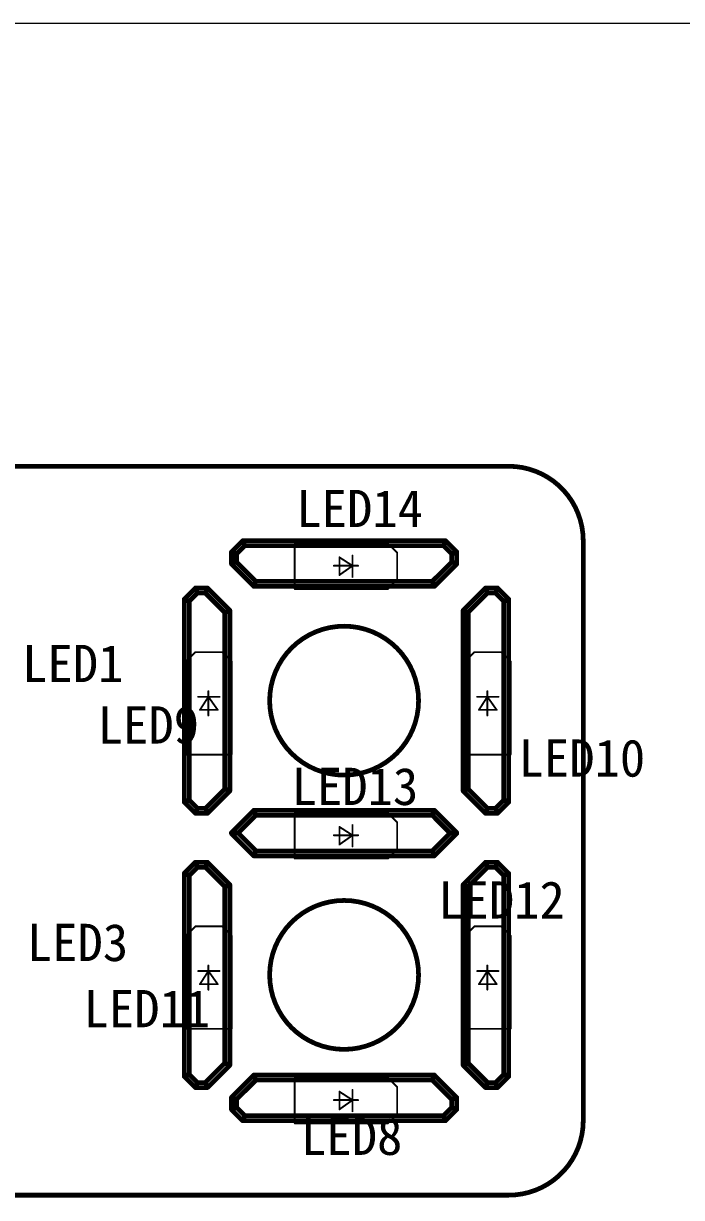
# Model space of a CAD drawing. Header units: inches. Extents: x -244 to 524, y 600 to 1121.
# Drawn here: x 260.12 to 277.8, y 1020.22 to 1051.75 of the extents above; entities that cross this region are included whole.
import ezdxf

# ---------------------------------------------------------------- set-up
doc = ezdxf.new("R2010")
doc.units = ezdxf.units.IN
doc.layers.add('1', color=7, linetype='Continuous', true_color=0xffffff)
doc.layers.add('TOPOVERLAY', color=2, linetype='Continuous')

# ---------------------------------------------------------------- blocks, each defined once
blk = doc.blocks.new('D_SMT_LED_0603_3')
at = {"layer": 'TOPOVERLAY', "const_width": 0.00197}
for points in [[(-0.0168, 0.0266), (-0.0266, 0.0168)], [(0.0817, 0.0266), (-0.0168, 0.0266)], [(0.0817, 0.0266), (0.0817, -0.0216)], [(-0.0266, 0.0168), (-0.0266, -0.0118)], [(0.0206, 0.0138), (0.0206, -0.0088)], [(0.0344, 0.0118), (0.0206, 0.002)], [(0.0344, 0.0118), (0.0344, -0.0069)], [(0.0403, 0.002), (0.0147, 0.002)], [(0.0344, -0.0069), (0.0206, 0.002)], [(-0.0168, -0.0216), (-0.0266, -0.0118)], [(0.0817, -0.0216), (-0.0168, -0.0216)]]:
    blk.add_lwpolyline(points, dxfattribs=at)
at = {"layer": 'TOPOVERLAY', "const_width": 0.000984}
for points in [[(-0.0173, 0.0266, 1), (-0.0163, 0.0266, 1)], [(-0.0173, 0.0266, 1), (-0.0163, 0.0266, 1)], [(0.0812, 0.0266, 1), (0.0821, 0.0266, 1)], [(0.0812, 0.0266, 1), (0.0821, 0.0266, 1)], [(-0.0271, 0.0168, 1), (-0.0261, 0.0168, 1)], [(-0.0271, 0.0168, 1), (-0.0261, 0.0168, 1)], [(0.0201, 0.0138, 1), (0.0211, 0.0138, 1)], [(0.0339, 0.0118, 1), (0.0349, 0.0118, 1)], [(0.0339, 0.0118, 1), (0.0349, 0.0118, 1)], [(0.0142, 0.002, 1), (0.0152, 0.002, 1)], [(0.0201, 0.002, 1), (0.0211, 0.002, 1)], [(0.0201, 0.002, 1), (0.0211, 0.002, 1)], [(0.0398, 0.002, 1), (0.0408, 0.002, 1)], [(-0.0271, -0.0118, 1), (-0.0261, -0.0118, 1)], [(-0.0271, -0.0118, 1), (-0.0261, -0.0118, 1)], [(0.0201, -0.0088, 1), (0.0211, -0.0088, 1)], [(0.0339, -0.0069, 1), (0.0349, -0.0069, 1)], [(0.0339, -0.0069, 1), (0.0349, -0.0069, 1)], [(-0.0173, -0.0216, 1), (-0.0163, -0.0216, 1)], [(-0.0173, -0.0216, 1), (-0.0163, -0.0216, 1)], [(0.0812, -0.0216, 1), (0.0821, -0.0216, 1)], [(0.0812, -0.0216, 1), (0.0821, -0.0216, 1)]]:
    blk.add_lwpolyline(points, format="xyb", close=True, dxfattribs=at)
blk = doc.blocks.new('D_SMT_LED_0603_4')
at = {"layer": 'TOPOVERLAY', "const_width": 0.00197}
for points in [[(-0.0168, 0.0266), (-0.0266, 0.0168)], [(0.0817, 0.0266), (-0.0168, 0.0266)], [(0.0817, 0.0266), (0.0817, -0.0216)], [(-0.0266, 0.0168), (-0.0266, -0.0118)], [(0.0206, 0.0138), (0.0206, -0.0088)], [(0.0344, 0.0118), (0.0206, 0.002)], [(0.0344, 0.0118), (0.0344, -0.0069)], [(0.0403, 0.002), (0.0147, 0.002)], [(0.0344, -0.0069), (0.0206, 0.002)], [(-0.0168, -0.0216), (-0.0266, -0.0118)], [(0.0817, -0.0216), (-0.0168, -0.0216)]]:
    blk.add_lwpolyline(points, dxfattribs=at)
at = {"layer": 'TOPOVERLAY', "const_width": 0.000984}
for points in [[(-0.0173, 0.0266, 1), (-0.0163, 0.0266, 1)], [(-0.0173, 0.0266, 1), (-0.0163, 0.0266, 1)], [(0.0812, 0.0266, 1), (0.0821, 0.0266, 1)], [(0.0812, 0.0266, 1), (0.0821, 0.0266, 1)], [(-0.0271, 0.0168, 1), (-0.0261, 0.0168, 1)], [(-0.0271, 0.0168, 1), (-0.0261, 0.0168, 1)], [(0.0201, 0.0138, 1), (0.0211, 0.0138, 1)], [(0.0339, 0.0118, 1), (0.0349, 0.0118, 1)], [(0.0339, 0.0118, 1), (0.0349, 0.0118, 1)], [(0.0142, 0.002, 1), (0.0152, 0.002, 1)], [(0.0201, 0.002, 1), (0.0211, 0.002, 1)], [(0.0201, 0.002, 1), (0.0211, 0.002, 1)], [(0.0398, 0.002, 1), (0.0408, 0.002, 1)], [(-0.0271, -0.0118, 1), (-0.0261, -0.0118, 1)], [(-0.0271, -0.0118, 1), (-0.0261, -0.0118, 1)], [(0.0201, -0.0088, 1), (0.0211, -0.0088, 1)], [(0.0339, -0.0069, 1), (0.0349, -0.0069, 1)], [(0.0339, -0.0069, 1), (0.0349, -0.0069, 1)], [(-0.0173, -0.0216, 1), (-0.0163, -0.0216, 1)], [(-0.0173, -0.0216, 1), (-0.0163, -0.0216, 1)], [(0.0812, -0.0216, 1), (0.0821, -0.0216, 1)], [(0.0812, -0.0216, 1), (0.0821, -0.0216, 1)]]:
    blk.add_lwpolyline(points, format="xyb", close=True, dxfattribs=at)
blk = doc.blocks.new('D_SMT_LED_0603_5')
at = {"layer": 'TOPOVERLAY', "const_width": 0.00197}
for points in [[(-0.0266, 0.0168), (-0.0168, 0.0266)], [(0.0817, 0.0266), (-0.0168, 0.0266)], [(0.0817, -0.0216), (0.0817, 0.0266)], [(-0.0266, -0.0118), (-0.0266, 0.0168)], [(0.0206, -0.0088), (0.0206, 0.0138)], [(0.0206, 0.002), (0.0344, 0.0118)], [(0.0344, -0.0069), (0.0344, 0.0118)], [(0.0403, 0.002), (0.0147, 0.002)], [(0.0344, -0.0069), (0.0206, 0.002)], [(-0.0168, -0.0216), (-0.0266, -0.0118)], [(0.0817, -0.0216), (-0.0168, -0.0216)]]:
    blk.add_lwpolyline(points, dxfattribs=at)
at = {"layer": 'TOPOVERLAY', "const_width": 0.000984}
for points in [[(-0.0173, 0.0266, 1), (-0.0163, 0.0266, 1)], [(-0.0173, 0.0266, 1), (-0.0163, 0.0266, 1)], [(0.0812, 0.0266, 1), (0.0821, 0.0266, 1)], [(0.0812, 0.0266, 1), (0.0821, 0.0266, 1)], [(-0.0271, 0.0168, 1), (-0.0261, 0.0168, 1)], [(-0.0271, 0.0168, 1), (-0.0261, 0.0168, 1)], [(0.0201, 0.0138, 1), (0.0211, 0.0138, 1)], [(0.0339, 0.0118, 1), (0.0349, 0.0118, 1)], [(0.0339, 0.0118, 1), (0.0349, 0.0118, 1)], [(0.0142, 0.002, 1), (0.0152, 0.002, 1)], [(0.0201, 0.002, 1), (0.0211, 0.002, 1)], [(0.0201, 0.002, 1), (0.0211, 0.002, 1)], [(0.0398, 0.002, 1), (0.0408, 0.002, 1)], [(-0.0271, -0.0118, 1), (-0.0261, -0.0118, 1)], [(-0.0271, -0.0118, 1), (-0.0261, -0.0118, 1)], [(0.0201, -0.0088, 1), (0.0211, -0.0088, 1)], [(0.0339, -0.0069, 1), (0.0349, -0.0069, 1)], [(0.0339, -0.0069, 1), (0.0349, -0.0069, 1)], [(-0.0173, -0.0216, 1), (-0.0163, -0.0216, 1)], [(-0.0173, -0.0216, 1), (-0.0163, -0.0216, 1)], [(0.0812, -0.0216, 1), (0.0821, -0.0216, 1)], [(0.0812, -0.0216, 1), (0.0821, -0.0216, 1)]]:
    blk.add_lwpolyline(points, format="xyb", close=True, dxfattribs=at)
blk = doc.blocks.new('D_SMT_LED_0603_6')
at = {"layer": 'TOPOVERLAY', "const_width": 0.00197}
for points in [[(-0.0266, 0.0168), (-0.0168, 0.0266)], [(0.0817, 0.0266), (-0.0168, 0.0266)], [(0.0817, -0.0216), (0.0817, 0.0266)], [(-0.0266, -0.0118), (-0.0266, 0.0168)], [(0.0206, -0.0088), (0.0206, 0.0138)], [(0.0206, 0.002), (0.0344, 0.0118)], [(0.0344, -0.0069), (0.0344, 0.0118)], [(0.0403, 0.002), (0.0147, 0.002)], [(0.0344, -0.0069), (0.0206, 0.002)], [(-0.0168, -0.0216), (-0.0266, -0.0118)], [(0.0817, -0.0216), (-0.0168, -0.0216)]]:
    blk.add_lwpolyline(points, dxfattribs=at)
at = {"layer": 'TOPOVERLAY', "const_width": 0.000984}
for points in [[(-0.0173, 0.0266, 1), (-0.0163, 0.0266, 1)], [(-0.0173, 0.0266, 1), (-0.0163, 0.0266, 1)], [(0.0812, 0.0266, 1), (0.0821, 0.0266, 1)], [(0.0812, 0.0266, 1), (0.0821, 0.0266, 1)], [(-0.0271, 0.0168, 1), (-0.0261, 0.0168, 1)], [(-0.0271, 0.0168, 1), (-0.0261, 0.0168, 1)], [(0.0201, 0.0138, 1), (0.0211, 0.0138, 1)], [(0.0339, 0.0118, 1), (0.0349, 0.0118, 1)], [(0.0339, 0.0118, 1), (0.0349, 0.0118, 1)], [(0.0142, 0.002, 1), (0.0152, 0.002, 1)], [(0.0201, 0.002, 1), (0.0211, 0.002, 1)], [(0.0201, 0.002, 1), (0.0211, 0.002, 1)], [(0.0398, 0.002, 1), (0.0408, 0.002, 1)], [(-0.0271, -0.0118, 1), (-0.0261, -0.0118, 1)], [(-0.0271, -0.0118, 1), (-0.0261, -0.0118, 1)], [(0.0201, -0.0088, 1), (0.0211, -0.0088, 1)], [(0.0339, -0.0069, 1), (0.0349, -0.0069, 1)], [(0.0339, -0.0069, 1), (0.0349, -0.0069, 1)], [(-0.0173, -0.0216, 1), (-0.0163, -0.0216, 1)], [(-0.0173, -0.0216, 1), (-0.0163, -0.0216, 1)], [(0.0812, -0.0216, 1), (0.0821, -0.0216, 1)], [(0.0812, -0.0216, 1), (0.0821, -0.0216, 1)]]:
    blk.add_lwpolyline(points, format="xyb", close=True, dxfattribs=at)
blk = doc.blocks.new('D_SMT_LED_0603_7')
at = {"layer": 'TOPOVERLAY', "const_width": 0.00197}
for points in [[(-0.0266, 0.0168), (-0.0168, 0.0266)], [(0.0817, 0.0266), (-0.0168, 0.0266)], [(0.0817, -0.0216), (0.0817, 0.0266)], [(-0.0266, -0.0118), (-0.0266, 0.0168)], [(0.0206, -0.0088), (0.0206, 0.0138)], [(0.0206, 0.002), (0.0344, 0.0118)], [(0.0344, -0.0069), (0.0344, 0.0118)], [(0.0403, 0.002), (0.0147, 0.002)], [(0.0344, -0.0069), (0.0206, 0.002)], [(-0.0168, -0.0216), (-0.0266, -0.0118)], [(0.0817, -0.0216), (-0.0168, -0.0216)]]:
    blk.add_lwpolyline(points, dxfattribs=at)
at = {"layer": 'TOPOVERLAY', "const_width": 0.000984}
for points in [[(-0.0173, 0.0266, 1), (-0.0163, 0.0266, 1)], [(-0.0173, 0.0266, 1), (-0.0163, 0.0266, 1)], [(0.0812, 0.0266, 1), (0.0821, 0.0266, 1)], [(0.0812, 0.0266, 1), (0.0821, 0.0266, 1)], [(-0.0271, 0.0168, 1), (-0.0261, 0.0168, 1)], [(-0.0271, 0.0168, 1), (-0.0261, 0.0168, 1)], [(0.0201, 0.0138, 1), (0.0211, 0.0138, 1)], [(0.0339, 0.0118, 1), (0.0349, 0.0118, 1)], [(0.0339, 0.0118, 1), (0.0349, 0.0118, 1)], [(0.0142, 0.002, 1), (0.0152, 0.002, 1)], [(0.0201, 0.002, 1), (0.0211, 0.002, 1)], [(0.0201, 0.002, 1), (0.0211, 0.002, 1)], [(0.0398, 0.002, 1), (0.0408, 0.002, 1)], [(-0.0271, -0.0118, 1), (-0.0261, -0.0118, 1)], [(-0.0271, -0.0118, 1), (-0.0261, -0.0118, 1)], [(0.0201, -0.0088, 1), (0.0211, -0.0088, 1)], [(0.0339, -0.0069, 1), (0.0349, -0.0069, 1)], [(0.0339, -0.0069, 1), (0.0349, -0.0069, 1)], [(-0.0173, -0.0216, 1), (-0.0163, -0.0216, 1)], [(-0.0173, -0.0216, 1), (-0.0163, -0.0216, 1)], [(0.0812, -0.0216, 1), (0.0821, -0.0216, 1)], [(0.0812, -0.0216, 1), (0.0821, -0.0216, 1)]]:
    blk.add_lwpolyline(points, format="xyb", close=True, dxfattribs=at)
blk = doc.blocks.new('D_SMT_LED_0603_8')
at = {"layer": 'TOPOVERLAY', "const_width": 0.00197}
for points in [[(-0.0266, 0.0168), (-0.0168, 0.0266)], [(0.0817, 0.0266), (-0.0168, 0.0266)], [(0.0817, -0.0216), (0.0817, 0.0266)], [(-0.0266, -0.0118), (-0.0266, 0.0168)], [(0.0206, -0.0088), (0.0206, 0.0138)], [(0.0206, 0.002), (0.0344, 0.0118)], [(0.0344, -0.0069), (0.0344, 0.0118)], [(0.0403, 0.002), (0.0147, 0.002)], [(0.0344, -0.0069), (0.0206, 0.002)], [(-0.0168, -0.0216), (-0.0266, -0.0118)], [(0.0817, -0.0216), (-0.0168, -0.0216)]]:
    blk.add_lwpolyline(points, dxfattribs=at)
at = {"layer": 'TOPOVERLAY', "const_width": 0.000984}
for points in [[(-0.0173, 0.0266, 1), (-0.0163, 0.0266, 1)], [(-0.0173, 0.0266, 1), (-0.0163, 0.0266, 1)], [(0.0812, 0.0266, 1), (0.0821, 0.0266, 1)], [(0.0812, 0.0266, 1), (0.0821, 0.0266, 1)], [(-0.0271, 0.0168, 1), (-0.0261, 0.0168, 1)], [(-0.0271, 0.0168, 1), (-0.0261, 0.0168, 1)], [(0.0201, 0.0138, 1), (0.0211, 0.0138, 1)], [(0.0339, 0.0118, 1), (0.0349, 0.0118, 1)], [(0.0339, 0.0118, 1), (0.0349, 0.0118, 1)], [(0.0142, 0.002, 1), (0.0152, 0.002, 1)], [(0.0201, 0.002, 1), (0.0211, 0.002, 1)], [(0.0201, 0.002, 1), (0.0211, 0.002, 1)], [(0.0398, 0.002, 1), (0.0408, 0.002, 1)], [(-0.0271, -0.0118, 1), (-0.0261, -0.0118, 1)], [(-0.0271, -0.0118, 1), (-0.0261, -0.0118, 1)], [(0.0201, -0.0088, 1), (0.0211, -0.0088, 1)], [(0.0339, -0.0069, 1), (0.0349, -0.0069, 1)], [(0.0339, -0.0069, 1), (0.0349, -0.0069, 1)], [(-0.0173, -0.0216, 1), (-0.0163, -0.0216, 1)], [(-0.0173, -0.0216, 1), (-0.0163, -0.0216, 1)], [(0.0812, -0.0216, 1), (0.0821, -0.0216, 1)], [(0.0812, -0.0216, 1), (0.0821, -0.0216, 1)]]:
    blk.add_lwpolyline(points, format="xyb", close=True, dxfattribs=at)
blk = doc.blocks.new('D_SMT_LED_0603_9')
at = {"layer": 'TOPOVERLAY', "const_width": 0.00197}
for points in [[(-0.0168, 0.0266), (-0.0266, 0.0168)], [(0.0817, 0.0266), (-0.0168, 0.0266)], [(0.0817, 0.0266), (0.0817, -0.0216)], [(-0.0266, 0.0168), (-0.0266, -0.0118)], [(0.0206, 0.0138), (0.0206, -0.0088)], [(0.0344, 0.0118), (0.0206, 0.002)], [(0.0344, 0.0118), (0.0344, -0.0069)], [(0.0403, 0.002), (0.0147, 0.002)], [(0.0344, -0.0069), (0.0206, 0.002)], [(-0.0168, -0.0216), (-0.0266, -0.0118)], [(0.0817, -0.0216), (-0.0168, -0.0216)]]:
    blk.add_lwpolyline(points, dxfattribs=at)
at = {"layer": 'TOPOVERLAY', "const_width": 0.000984}
for points in [[(-0.0173, 0.0266, 1), (-0.0163, 0.0266, 1)], [(-0.0173, 0.0266, 1), (-0.0163, 0.0266, 1)], [(0.0812, 0.0266, 1), (0.0821, 0.0266, 1)], [(0.0812, 0.0266, 1), (0.0821, 0.0266, 1)], [(-0.0271, 0.0168, 1), (-0.0261, 0.0168, 1)], [(-0.0271, 0.0168, 1), (-0.0261, 0.0168, 1)], [(0.0201, 0.0138, 1), (0.0211, 0.0138, 1)], [(0.0339, 0.0118, 1), (0.0349, 0.0118, 1)], [(0.0339, 0.0118, 1), (0.0349, 0.0118, 1)], [(0.0142, 0.002, 1), (0.0152, 0.002, 1)], [(0.0201, 0.002, 1), (0.0211, 0.002, 1)], [(0.0201, 0.002, 1), (0.0211, 0.002, 1)], [(0.0398, 0.002, 1), (0.0408, 0.002, 1)], [(-0.0271, -0.0118, 1), (-0.0261, -0.0118, 1)], [(-0.0271, -0.0118, 1), (-0.0261, -0.0118, 1)], [(0.0201, -0.0088, 1), (0.0211, -0.0088, 1)], [(0.0339, -0.0069, 1), (0.0349, -0.0069, 1)], [(0.0339, -0.0069, 1), (0.0349, -0.0069, 1)], [(-0.0173, -0.0216, 1), (-0.0163, -0.0216, 1)], [(-0.0173, -0.0216, 1), (-0.0163, -0.0216, 1)], [(0.0812, -0.0216, 1), (0.0821, -0.0216, 1)], [(0.0812, -0.0216, 1), (0.0821, -0.0216, 1)]]:
    blk.add_lwpolyline(points, format="xyb", close=True, dxfattribs=at)

msp = doc.modelspace()

# ---------------------------------------------------------------- linework, layer by layer
at = {"layer": '1', "color": 155, "linetype": 'Continuous', "lineweight": 18}
for p, q in [((326.451, 1051.751), (239.771, 1051.751)), ((265.876, 1037.489), (266.097, 1037.71)), ((265.876, 1037.489), (265.876, 1037.276)), ((271.436, 1037.71), (266.097, 1037.71)), ((271.436, 1037.71), (271.657, 1037.489)), ((271.657, 1037.276), (271.657, 1037.489)), ((266.397, 1036.754), (265.876, 1037.276)), ((271.657, 1037.276), (271.136, 1036.754)), ((266.397, 1036.754), (271.136, 1036.754)), ((264.606, 1036.219), (264.827, 1036.44)), ((264.606, 1036.219), (264.606, 1030.88)), ((265.041, 1036.44), (264.827, 1036.44)), ((265.041, 1036.44), (265.562, 1035.919)), ((272.099, 1035.919), (272.62, 1036.44)), ((272.834, 1036.44), (272.62, 1036.44)), ((272.834, 1036.44), (273.055, 1036.219)), ((273.055, 1030.88), (273.055, 1036.219)), ((265.562, 1031.18), (265.562, 1035.919)), ((272.099, 1035.919), (272.099, 1031.18)), ((265.562, 1031.18), (265.041, 1030.659)), ((272.62, 1030.659), (272.099, 1031.18)), ((264.827, 1030.659), (264.606, 1030.88)), ((273.055, 1030.88), (272.834, 1030.659)), ((264.827, 1030.659), (265.041, 1030.659)), ((272.62, 1030.659), (272.834, 1030.659)), ((265.919, 1029.993), (266.397, 1030.471)), ((271.136, 1030.471), (266.397, 1030.471)), ((271.136, 1030.471), (271.614, 1029.993)), ((266.397, 1029.515), (265.919, 1029.993)), ((271.614, 1029.993), (271.136, 1029.515)), ((266.397, 1029.515), (271.136, 1029.515)), ((264.606, 1028.853), (264.827, 1029.074)), ((265.041, 1029.074), (264.827, 1029.074)), ((265.041, 1029.074), (265.562, 1028.553)), ((272.099, 1028.553), (272.62, 1029.074)), ((272.834, 1029.074), (272.62, 1029.074)), ((272.834, 1029.074), (273.055, 1028.853)), ((264.606, 1028.853), (264.606, 1023.514)), ((273.055, 1023.514), (273.055, 1028.853)), ((265.562, 1023.814), (265.562, 1028.553)), ((272.099, 1028.553), (272.099, 1023.814)), ((265.562, 1023.814), (265.041, 1023.293)), ((272.62, 1023.293), (272.099, 1023.814)), ((264.827, 1023.293), (264.606, 1023.514)), ((264.827, 1023.293), (265.041, 1023.293)), ((265.876, 1022.838), (266.397, 1023.359)), ((271.136, 1023.359), (266.397, 1023.359)), ((271.136, 1023.359), (271.657, 1022.838)), ((272.62, 1023.293), (272.834, 1023.293)), ((273.055, 1023.514), (272.834, 1023.293)), ((265.876, 1022.838), (265.876, 1022.625)), ((266.097, 1022.403), (265.876, 1022.625)), ((271.657, 1022.625), (271.436, 1022.403)), ((271.657, 1022.625), (271.657, 1022.838)), ((266.097, 1022.403), (271.436, 1022.403))]:
    msp.add_line(p, q, dxfattribs=at)
at = {"layer": 'TOPOVERLAY', "const_width": 0.127}
for points in [[(250.595, 1039.858), (273.156, 1039.858)], [(265.708, 1037.558), (266.008, 1037.858)], [(265.842, 1037.502), (266.064, 1037.723)], [(266.008, 1037.858), (266.064, 1037.723)], [(266.008, 1037.858), (271.458, 1037.858)], [(266.064, 1037.723), (271.402, 1037.723)], [(271.402, 1037.723), (271.458, 1037.858)], [(271.402, 1037.723), (271.624, 1037.502)], [(271.458, 1037.858), (271.758, 1037.558)], [(275.156, 1022.282), (275.156, 1037.858)], [(265.708, 1037.558), (265.842, 1037.502)], [(265.708, 1037.233), (265.708, 1037.558)], [(265.842, 1037.288), (265.842, 1037.502)], [(271.624, 1037.502), (271.758, 1037.558)], [(271.624, 1037.288), (271.624, 1037.502)], [(271.758, 1037.233), (271.758, 1037.558)], [(265.708, 1037.233), (265.842, 1037.288)], [(265.708, 1037.233), (266.308, 1036.633)], [(265.842, 1037.288), (266.364, 1036.767)], [(271.102, 1036.767), (271.624, 1037.288)], [(271.158, 1036.633), (271.758, 1037.233)], [(271.624, 1037.288), (271.758, 1037.233)], [(266.308, 1036.633), (266.364, 1036.767)], [(266.364, 1036.767), (271.102, 1036.767)], [(271.102, 1036.767), (271.158, 1036.633)], [(264.438, 1036.288), (264.738, 1036.588)], [(264.572, 1036.232), (264.793, 1036.453)], [(264.738, 1036.588), (264.793, 1036.453)], [(264.738, 1036.588), (265.063, 1036.588)], [(264.793, 1036.453), (265.007, 1036.453)], [(265.007, 1036.453), (265.063, 1036.588)], [(265.007, 1036.453), (265.528, 1035.932)], [(265.063, 1036.588), (265.663, 1035.988)], [(266.308, 1036.633), (271.158, 1036.633)], [(271.931, 1035.988), (272.531, 1036.588)], [(272.065, 1035.932), (272.586, 1036.453)], [(272.531, 1036.588), (272.586, 1036.453)], [(272.531, 1036.588), (272.856, 1036.588)], [(272.586, 1036.453), (272.8, 1036.453)], [(272.8, 1036.453), (272.856, 1036.588)], [(272.8, 1036.453), (273.021, 1036.232)], [(272.856, 1036.588), (273.156, 1036.288)], [(264.438, 1036.288), (264.572, 1036.232)], [(264.438, 1030.838), (264.438, 1036.288)], [(264.572, 1030.893), (264.572, 1036.232)], [(273.021, 1036.232), (273.156, 1036.288)], [(273.021, 1030.893), (273.021, 1036.232)], [(273.156, 1030.838), (273.156, 1036.288)], [(265.528, 1035.932), (265.663, 1035.988)], [(265.528, 1031.193), (265.528, 1035.932)], [(265.663, 1031.138), (265.663, 1035.988)], [(271.931, 1035.988), (272.065, 1035.932)], [(271.931, 1031.138), (271.931, 1035.988)], [(272.065, 1031.193), (272.065, 1035.932)], [(265.007, 1030.672), (265.528, 1031.193)], [(265.063, 1030.538), (265.663, 1031.138)], [(265.528, 1031.193), (265.663, 1031.138)], [(271.931, 1031.138), (272.065, 1031.193)], [(271.931, 1031.138), (272.531, 1030.538)], [(272.065, 1031.193), (272.586, 1030.672)], [(264.438, 1030.838), (264.572, 1030.893)], [(264.438, 1030.838), (264.738, 1030.538)], [(264.572, 1030.893), (264.793, 1030.672)], [(272.8, 1030.672), (273.021, 1030.893)], [(272.856, 1030.538), (273.156, 1030.838)], [(273.021, 1030.893), (273.156, 1030.838)], [(264.738, 1030.538), (264.793, 1030.672)], [(264.738, 1030.538), (265.063, 1030.538)], [(264.793, 1030.672), (265.007, 1030.672)], [(265.007, 1030.672), (265.063, 1030.538)], [(265.708, 1030.019), (266.308, 1030.619)], [(265.886, 1030.006), (266.364, 1030.484)], [(266.308, 1030.619), (266.364, 1030.484)], [(266.308, 1030.619), (271.158, 1030.619)], [(266.364, 1030.484), (271.102, 1030.484)], [(271.102, 1030.484), (271.158, 1030.619)], [(271.102, 1030.484), (271.58, 1030.006)], [(271.158, 1030.619), (271.758, 1030.019)], [(272.531, 1030.538), (272.586, 1030.672)], [(272.531, 1030.538), (272.856, 1030.538)], [(272.586, 1030.672), (272.8, 1030.672)], [(272.8, 1030.672), (272.856, 1030.538)], [(265.708, 1029.994), (265.708, 1030.019)], [(265.708, 1030.019), (265.738, 1030.006)], [(265.708, 1029.994), (265.738, 1030.006)], [(265.708, 1029.994), (266.308, 1029.394)], [(265.738, 1030.006), (265.886, 1030.006)], [(265.886, 1030.006), (266.364, 1029.528)], [(271.102, 1029.528), (271.58, 1030.006)], [(271.158, 1029.394), (271.758, 1029.994)], [(271.58, 1030.006), (271.728, 1030.006)], [(271.728, 1030.006), (271.758, 1030.019)], [(271.728, 1030.006), (271.758, 1029.994)], [(271.758, 1029.994), (271.758, 1030.019)], [(266.308, 1029.394), (266.364, 1029.528)], [(266.364, 1029.528), (271.102, 1029.528)], [(271.102, 1029.528), (271.158, 1029.394)], [(264.438, 1028.922), (264.738, 1029.222)], [(264.738, 1029.222), (264.793, 1029.087)], [(264.738, 1029.222), (265.063, 1029.222)], [(265.007, 1029.087), (265.063, 1029.222)], [(265.063, 1029.222), (265.663, 1028.622)], [(266.308, 1029.394), (271.158, 1029.394)], [(271.931, 1028.622), (272.531, 1029.222)], [(272.531, 1029.222), (272.586, 1029.087)], [(272.531, 1029.222), (272.856, 1029.222)], [(272.8, 1029.087), (272.856, 1029.222)], [(272.856, 1029.222), (273.156, 1028.922)], [(264.438, 1028.922), (264.572, 1028.866)], [(264.438, 1023.472), (264.438, 1028.922)], [(264.572, 1028.866), (264.793, 1029.087)], [(264.572, 1023.527), (264.572, 1028.866)], [(264.793, 1029.087), (265.007, 1029.087)], [(265.007, 1029.087), (265.528, 1028.566)], [(272.065, 1028.566), (272.586, 1029.087)], [(272.586, 1029.087), (272.8, 1029.087)], [(272.8, 1029.087), (273.021, 1028.866)], [(273.021, 1028.866), (273.156, 1028.922)], [(273.021, 1023.527), (273.021, 1028.866)], [(273.156, 1023.472), (273.156, 1028.922)], [(265.528, 1028.566), (265.663, 1028.622)], [(265.528, 1023.827), (265.528, 1028.566)], [(265.663, 1023.772), (265.663, 1028.622)], [(271.931, 1028.622), (272.065, 1028.566)], [(271.931, 1023.772), (271.931, 1028.622)], [(272.065, 1023.827), (272.065, 1028.566)], [(265.007, 1023.306), (265.528, 1023.827)], [(265.528, 1023.827), (265.663, 1023.772)], [(271.931, 1023.772), (272.065, 1023.827)], [(272.065, 1023.827), (272.586, 1023.306)], [(264.438, 1023.472), (264.572, 1023.527)], [(264.572, 1023.527), (264.793, 1023.306)], [(265.063, 1023.172), (265.663, 1023.772)], [(265.708, 1022.907), (266.308, 1023.507)], [(266.308, 1023.507), (266.364, 1023.372)], [(266.308, 1023.507), (271.158, 1023.507)], [(271.102, 1023.372), (271.158, 1023.507)], [(271.158, 1023.507), (271.758, 1022.907)], [(271.931, 1023.772), (272.531, 1023.172)], [(272.8, 1023.306), (273.021, 1023.527)], [(273.021, 1023.527), (273.156, 1023.472)], [(264.438, 1023.472), (264.738, 1023.172)], [(264.738, 1023.172), (264.793, 1023.306)], [(264.738, 1023.172), (265.063, 1023.172)], [(264.793, 1023.306), (265.007, 1023.306)], [(265.007, 1023.306), (265.063, 1023.172)], [(265.842, 1022.851), (266.364, 1023.372)], [(266.364, 1023.372), (271.102, 1023.372)], [(271.102, 1023.372), (271.624, 1022.851)], [(272.531, 1023.172), (272.586, 1023.306)], [(272.531, 1023.172), (272.856, 1023.172)], [(272.586, 1023.306), (272.8, 1023.306)], [(272.8, 1023.306), (272.856, 1023.172)], [(272.856, 1023.172), (273.156, 1023.472)], [(265.708, 1022.907), (265.842, 1022.851)], [(265.708, 1022.582), (265.708, 1022.907)], [(265.842, 1022.637), (265.842, 1022.851)], [(271.624, 1022.851), (271.758, 1022.907)], [(271.624, 1022.637), (271.624, 1022.851)], [(271.758, 1022.582), (271.758, 1022.907)], [(265.708, 1022.582), (265.842, 1022.637)], [(265.708, 1022.582), (266.008, 1022.282)], [(265.842, 1022.637), (266.064, 1022.416)], [(271.402, 1022.416), (271.624, 1022.637)], [(271.458, 1022.282), (271.758, 1022.582)], [(271.624, 1022.637), (271.758, 1022.582)], [(266.008, 1022.282), (266.064, 1022.416)], [(266.008, 1022.282), (271.458, 1022.282)], [(266.064, 1022.416), (271.402, 1022.416)], [(271.402, 1022.416), (271.458, 1022.282)], [(250.595, 1020.282), (273.156, 1020.282)]]:
    msp.add_lwpolyline(points, dxfattribs=at)
at = {"layer": 'TOPOVERLAY'}
for points, const_width in [([(273.124, 1039.858, 1), (273.188, 1039.858, 1)], 0.0635), ([(273.124, 1039.858, 1), (273.188, 1039.858, 1)], 0.0635), ([(265.976, 1037.858, 1), (266.04, 1037.858, 1)], 0.0635), ([(265.976, 1037.858, 1), (266.04, 1037.858, 1)], 0.0635), ([(265.976, 1037.858, 1), (266.04, 1037.858, 1)], 0.0635), ([(266.032, 1037.723, 1), (266.095, 1037.723, 1)], 0.0635), ([(266.032, 1037.723, 1), (266.095, 1037.723, 1)], 0.0635), ([(266.032, 1037.723, 1), (266.095, 1037.723, 1)], 0.0635), ([(271.371, 1037.723, 1), (271.434, 1037.723, 1)], 0.0635), ([(271.371, 1037.723, 1), (271.434, 1037.723, 1)], 0.0635), ([(271.371, 1037.723, 1), (271.434, 1037.723, 1)], 0.0635), ([(271.426, 1037.858, 1), (271.49, 1037.858, 1)], 0.0635), ([(271.426, 1037.858, 1), (271.49, 1037.858, 1)], 0.0635), ([(271.426, 1037.858, 1), (271.49, 1037.858, 1)], 0.0635), ([(275.124, 1037.858, 1), (275.188, 1037.858, 1)], 0.0635), ([(275.124, 1037.858, 1), (275.188, 1037.858, 1)], 0.0635), ([(265.676, 1037.558, 1), (265.74, 1037.558, 1)], 0.0635), ([(265.676, 1037.558, 1), (265.74, 1037.558, 1)], 0.0635), ([(265.676, 1037.558, 1), (265.74, 1037.558, 1)], 0.0635), ([(265.811, 1037.502, 1), (265.874, 1037.502, 1)], 0.0635), ([(265.811, 1037.502, 1), (265.874, 1037.502, 1)], 0.0635), ([(265.811, 1037.502, 1), (265.874, 1037.502, 1)], 0.0635), ([(271.592, 1037.502, 1), (271.655, 1037.502, 1)], 0.0635), ([(271.592, 1037.502, 1), (271.655, 1037.502, 1)], 0.0635), ([(271.592, 1037.502, 1), (271.655, 1037.502, 1)], 0.0635), ([(271.726, 1037.558, 1), (271.79, 1037.558, 1)], 0.0635), ([(271.726, 1037.558, 1), (271.79, 1037.558, 1)], 0.0635), ([(271.726, 1037.558, 1), (271.79, 1037.558, 1)], 0.0635), ([(265.676, 1037.233, 1), (265.74, 1037.233, 1)], 0.0635), ([(265.676, 1037.233, 1), (265.74, 1037.233, 1)], 0.0635), ([(265.676, 1037.233, 1), (265.74, 1037.233, 1)], 0.0635), ([(265.811, 1037.288, 1), (265.874, 1037.288, 1)], 0.0635), ([(265.811, 1037.288, 1), (265.874, 1037.288, 1)], 0.0635), ([(265.811, 1037.288, 1), (265.874, 1037.288, 1)], 0.0635), ([(271.592, 1037.288, 1), (271.655, 1037.288, 1)], 0.0635), ([(271.592, 1037.288, 1), (271.655, 1037.288, 1)], 0.0635), ([(271.592, 1037.288, 1), (271.655, 1037.288, 1)], 0.0635), ([(271.726, 1037.233, 1), (271.79, 1037.233, 1)], 0.0635), ([(271.726, 1037.233, 1), (271.79, 1037.233, 1)], 0.0635), ([(271.726, 1037.233, 1), (271.79, 1037.233, 1)], 0.0635), ([(266.332, 1036.767, 1), (266.395, 1036.767, 1)], 0.0635), ([(266.332, 1036.767, 1), (266.395, 1036.767, 1)], 0.0635), ([(266.332, 1036.767, 1), (266.395, 1036.767, 1)], 0.0635), ([(271.071, 1036.767, 1), (271.134, 1036.767, 1)], 0.0635), ([(271.071, 1036.767, 1), (271.134, 1036.767, 1)], 0.0635), ([(271.071, 1036.767, 1), (271.134, 1036.767, 1)], 0.0635), ([(264.706, 1036.588, 1), (264.77, 1036.588, 1)], 0.0635), ([(264.706, 1036.588, 1), (264.77, 1036.588, 1)], 0.0635), ([(264.706, 1036.588, 1), (264.77, 1036.588, 1)], 0.0635), ([(264.762, 1036.453, 1), (264.825, 1036.453, 1)], 0.0635), ([(264.762, 1036.453, 1), (264.825, 1036.453, 1)], 0.0635), ([(264.762, 1036.453, 1), (264.825, 1036.453, 1)], 0.0635), ([(264.975, 1036.453, 1), (265.039, 1036.453, 1)], 0.0635), ([(264.975, 1036.453, 1), (265.039, 1036.453, 1)], 0.0635), ([(264.975, 1036.453, 1), (265.039, 1036.453, 1)], 0.0635), ([(265.031, 1036.588, 1), (265.095, 1036.588, 1)], 0.0635), ([(265.031, 1036.588, 1), (265.095, 1036.588, 1)], 0.0635), ([(265.031, 1036.588, 1), (265.095, 1036.588, 1)], 0.0635), ([(266.276, 1036.633, 1), (266.34, 1036.633, 1)], 0.0635), ([(266.276, 1036.633, 1), (266.34, 1036.633, 1)], 0.0635), ([(266.276, 1036.633, 1), (266.34, 1036.633, 1)], 0.0635), ([(271.126, 1036.633, 1), (271.19, 1036.633, 1)], 0.0635), ([(271.126, 1036.633, 1), (271.19, 1036.633, 1)], 0.0635), ([(271.126, 1036.633, 1), (271.19, 1036.633, 1)], 0.0635), ([(272.499, 1036.588, 1), (272.563, 1036.588, 1)], 0.0635), ([(272.499, 1036.588, 1), (272.563, 1036.588, 1)], 0.0635), ([(272.499, 1036.588, 1), (272.563, 1036.588, 1)], 0.0635), ([(272.555, 1036.453, 1), (272.618, 1036.453, 1)], 0.0635), ([(272.555, 1036.453, 1), (272.618, 1036.453, 1)], 0.0635), ([(272.555, 1036.453, 1), (272.618, 1036.453, 1)], 0.0635), ([(272.768, 1036.453, 1), (272.832, 1036.453, 1)], 0.0635), ([(272.768, 1036.453, 1), (272.832, 1036.453, 1)], 0.0635), ([(272.768, 1036.453, 1), (272.832, 1036.453, 1)], 0.0635), ([(272.824, 1036.588, 1), (272.888, 1036.588, 1)], 0.0635), ([(272.824, 1036.588, 1), (272.888, 1036.588, 1)], 0.0635), ([(272.824, 1036.588, 1), (272.888, 1036.588, 1)], 0.0635), ([(264.406, 1036.288, 1), (264.47, 1036.288, 1)], 0.0635), ([(264.406, 1036.288, 1), (264.47, 1036.288, 1)], 0.0635), ([(264.406, 1036.288, 1), (264.47, 1036.288, 1)], 0.0635), ([(264.54, 1036.232, 1), (264.604, 1036.232, 1)], 0.0635), ([(264.54, 1036.232, 1), (264.604, 1036.232, 1)], 0.0635), ([(264.54, 1036.232, 1), (264.604, 1036.232, 1)], 0.0635), ([(272.99, 1036.232, 1), (273.053, 1036.232, 1)], 0.0635), ([(272.99, 1036.232, 1), (273.053, 1036.232, 1)], 0.0635), ([(272.99, 1036.232, 1), (273.053, 1036.232, 1)], 0.0635), ([(273.124, 1036.288, 1), (273.188, 1036.288, 1)], 0.0635), ([(273.124, 1036.288, 1), (273.188, 1036.288, 1)], 0.0635), ([(273.124, 1036.288, 1), (273.188, 1036.288, 1)], 0.0635), ([(265.497, 1035.932, 1), (265.56, 1035.932, 1)], 0.0635), ([(265.497, 1035.932, 1), (265.56, 1035.932, 1)], 0.0635), ([(265.497, 1035.932, 1), (265.56, 1035.932, 1)], 0.0635), ([(265.631, 1035.988, 1), (265.695, 1035.988, 1)], 0.0635), ([(265.631, 1035.988, 1), (265.695, 1035.988, 1)], 0.0635), ([(265.631, 1035.988, 1), (265.695, 1035.988, 1)], 0.0635), ([(271.899, 1035.988, 1), (271.963, 1035.988, 1)], 0.0635), ([(271.899, 1035.988, 1), (271.963, 1035.988, 1)], 0.0635), ([(271.899, 1035.988, 1), (271.963, 1035.988, 1)], 0.0635), ([(272.033, 1035.932, 1), (272.097, 1035.932, 1)], 0.0635), ([(272.033, 1035.932, 1), (272.097, 1035.932, 1)], 0.0635), ([(272.033, 1035.932, 1), (272.097, 1035.932, 1)], 0.0635), ([(270.733, 1033.563, 1), (266.733, 1033.563, 1)], 0.127), ([(266.701, 1033.563, 1), (266.765, 1033.563, 1)], 0.0635), ([(270.701, 1033.563, 1), (270.765, 1033.563, 1)], 0.0635), ([(265.497, 1031.193, 1), (265.56, 1031.193, 1)], 0.0635), ([(265.497, 1031.193, 1), (265.56, 1031.193, 1)], 0.0635), ([(265.497, 1031.193, 1), (265.56, 1031.193, 1)], 0.0635), ([(265.631, 1031.138, 1), (265.695, 1031.138, 1)], 0.0635), ([(265.631, 1031.138, 1), (265.695, 1031.138, 1)], 0.0635), ([(265.631, 1031.138, 1), (265.695, 1031.138, 1)], 0.0635), ([(271.899, 1031.138, 1), (271.963, 1031.138, 1)], 0.0635), ([(271.899, 1031.138, 1), (271.963, 1031.138, 1)], 0.0635), ([(271.899, 1031.138, 1), (271.963, 1031.138, 1)], 0.0635), ([(272.033, 1031.193, 1), (272.097, 1031.193, 1)], 0.0635), ([(272.033, 1031.193, 1), (272.097, 1031.193, 1)], 0.0635), ([(272.033, 1031.193, 1), (272.097, 1031.193, 1)], 0.0635), ([(264.406, 1030.838, 1), (264.47, 1030.838, 1)], 0.0635), ([(264.406, 1030.838, 1), (264.47, 1030.838, 1)], 0.0635), ([(264.406, 1030.838, 1), (264.47, 1030.838, 1)], 0.0635), ([(264.54, 1030.893, 1), (264.604, 1030.893, 1)], 0.0635), ([(264.54, 1030.893, 1), (264.604, 1030.893, 1)], 0.0635), ([(264.54, 1030.893, 1), (264.604, 1030.893, 1)], 0.0635), ([(272.99, 1030.893, 1), (273.053, 1030.893, 1)], 0.0635), ([(272.99, 1030.893, 1), (273.053, 1030.893, 1)], 0.0635), ([(272.99, 1030.893, 1), (273.053, 1030.893, 1)], 0.0635), ([(273.124, 1030.838, 1), (273.188, 1030.838, 1)], 0.0635), ([(273.124, 1030.838, 1), (273.188, 1030.838, 1)], 0.0635), ([(273.124, 1030.838, 1), (273.188, 1030.838, 1)], 0.0635), ([(264.706, 1030.538, 1), (264.77, 1030.538, 1)], 0.0635), ([(264.706, 1030.538, 1), (264.77, 1030.538, 1)], 0.0635), ([(264.706, 1030.538, 1), (264.77, 1030.538, 1)], 0.0635), ([(264.762, 1030.672, 1), (264.825, 1030.672, 1)], 0.0635), ([(264.762, 1030.672, 1), (264.825, 1030.672, 1)], 0.0635), ([(264.762, 1030.672, 1), (264.825, 1030.672, 1)], 0.0635), ([(264.975, 1030.672, 1), (265.039, 1030.672, 1)], 0.0635), ([(264.975, 1030.672, 1), (265.039, 1030.672, 1)], 0.0635), ([(264.975, 1030.672, 1), (265.039, 1030.672, 1)], 0.0635), ([(265.031, 1030.538, 1), (265.095, 1030.538, 1)], 0.0635), ([(265.031, 1030.538, 1), (265.095, 1030.538, 1)], 0.0635), ([(265.031, 1030.538, 1), (265.095, 1030.538, 1)], 0.0635), ([(266.276, 1030.619, 1), (266.34, 1030.619, 1)], 0.0635), ([(266.276, 1030.619, 1), (266.34, 1030.619, 1)], 0.0635), ([(266.276, 1030.619, 1), (266.34, 1030.619, 1)], 0.0635), ([(266.332, 1030.484, 1), (266.395, 1030.484, 1)], 0.0635), ([(266.332, 1030.484, 1), (266.395, 1030.484, 1)], 0.0635), ([(266.332, 1030.484, 1), (266.395, 1030.484, 1)], 0.0635), ([(271.071, 1030.484, 1), (271.134, 1030.484, 1)], 0.0635), ([(271.071, 1030.484, 1), (271.134, 1030.484, 1)], 0.0635), ([(271.071, 1030.484, 1), (271.134, 1030.484, 1)], 0.0635), ([(271.126, 1030.619, 1), (271.19, 1030.619, 1)], 0.0635), ([(271.126, 1030.619, 1), (271.19, 1030.619, 1)], 0.0635), ([(271.126, 1030.619, 1), (271.19, 1030.619, 1)], 0.0635), ([(272.499, 1030.538, 1), (272.563, 1030.538, 1)], 0.0635), ([(272.499, 1030.538, 1), (272.563, 1030.538, 1)], 0.0635), ([(272.499, 1030.538, 1), (272.563, 1030.538, 1)], 0.0635), ([(272.555, 1030.672, 1), (272.618, 1030.672, 1)], 0.0635), ([(272.555, 1030.672, 1), (272.618, 1030.672, 1)], 0.0635), ([(272.555, 1030.672, 1), (272.618, 1030.672, 1)], 0.0635), ([(272.768, 1030.672, 1), (272.832, 1030.672, 1)], 0.0635), ([(272.768, 1030.672, 1), (272.832, 1030.672, 1)], 0.0635), ([(272.768, 1030.672, 1), (272.832, 1030.672, 1)], 0.0635), ([(272.824, 1030.538, 1), (272.888, 1030.538, 1)], 0.0635), ([(272.824, 1030.538, 1), (272.888, 1030.538, 1)], 0.0635), ([(272.824, 1030.538, 1), (272.888, 1030.538, 1)], 0.0635), ([(265.676, 1030.019, 1), (265.74, 1030.019, 1)], 0.0635), ([(265.676, 1030.019, 1), (265.74, 1030.019, 1)], 0.0635), ([(265.676, 1030.019, 1), (265.74, 1030.019, 1)], 0.0635), ([(265.676, 1029.994, 1), (265.74, 1029.994, 1)], 0.0635), ([(265.676, 1029.994, 1), (265.74, 1029.994, 1)], 0.0635), ([(265.676, 1029.994, 1), (265.74, 1029.994, 1)], 0.0635), ([(265.706, 1030.006, 1), (265.77, 1030.006, 1)], 0.0635), ([(265.706, 1030.006, 1), (265.77, 1030.006, 1)], 0.0635), ([(265.706, 1030.006, 1), (265.77, 1030.006, 1)], 0.0635), ([(265.854, 1030.006, 1), (265.917, 1030.006, 1)], 0.0635), ([(265.854, 1030.006, 1), (265.917, 1030.006, 1)], 0.0635), ([(265.854, 1030.006, 1), (265.917, 1030.006, 1)], 0.0635), ([(271.549, 1030.006, 1), (271.612, 1030.006, 1)], 0.0635), ([(271.549, 1030.006, 1), (271.612, 1030.006, 1)], 0.0635), ([(271.549, 1030.006, 1), (271.612, 1030.006, 1)], 0.0635), ([(271.696, 1030.006, 1), (271.76, 1030.006, 1)], 0.0635), ([(271.696, 1030.006, 1), (271.76, 1030.006, 1)], 0.0635), ([(271.696, 1030.006, 1), (271.76, 1030.006, 1)], 0.0635), ([(271.726, 1030.019, 1), (271.79, 1030.019, 1)], 0.0635), ([(271.726, 1030.019, 1), (271.79, 1030.019, 1)], 0.0635), ([(271.726, 1030.019, 1), (271.79, 1030.019, 1)], 0.0635), ([(271.726, 1029.994, 1), (271.79, 1029.994, 1)], 0.0635), ([(271.726, 1029.994, 1), (271.79, 1029.994, 1)], 0.0635), ([(271.726, 1029.994, 1), (271.79, 1029.994, 1)], 0.0635), ([(266.332, 1029.528, 1), (266.395, 1029.528, 1)], 0.0635), ([(266.332, 1029.528, 1), (266.395, 1029.528, 1)], 0.0635), ([(266.332, 1029.528, 1), (266.395, 1029.528, 1)], 0.0635), ([(271.071, 1029.528, 1), (271.134, 1029.528, 1)], 0.0635), ([(271.071, 1029.528, 1), (271.134, 1029.528, 1)], 0.0635), ([(271.071, 1029.528, 1), (271.134, 1029.528, 1)], 0.0635), ([(264.706, 1029.222, 1), (264.77, 1029.222, 1)], 0.0635), ([(264.706, 1029.222, 1), (264.77, 1029.222, 1)], 0.0635), ([(264.706, 1029.222, 1), (264.77, 1029.222, 1)], 0.0635), ([(265.031, 1029.222, 1), (265.095, 1029.222, 1)], 0.0635), ([(265.031, 1029.222, 1), (265.095, 1029.222, 1)], 0.0635), ([(265.031, 1029.222, 1), (265.095, 1029.222, 1)], 0.0635), ([(266.276, 1029.394, 1), (266.34, 1029.394, 1)], 0.0635), ([(266.276, 1029.394, 1), (266.34, 1029.394, 1)], 0.0635), ([(266.276, 1029.394, 1), (266.34, 1029.394, 1)], 0.0635), ([(271.126, 1029.394, 1), (271.19, 1029.394, 1)], 0.0635), ([(271.126, 1029.394, 1), (271.19, 1029.394, 1)], 0.0635), ([(271.126, 1029.394, 1), (271.19, 1029.394, 1)], 0.0635), ([(272.499, 1029.222, 1), (272.563, 1029.222, 1)], 0.0635), ([(272.499, 1029.222, 1), (272.563, 1029.222, 1)], 0.0635), ([(272.499, 1029.222, 1), (272.563, 1029.222, 1)], 0.0635), ([(272.824, 1029.222, 1), (272.888, 1029.222, 1)], 0.0635), ([(272.824, 1029.222, 1), (272.888, 1029.222, 1)], 0.0635), ([(272.824, 1029.222, 1), (272.888, 1029.222, 1)], 0.0635), ([(264.406, 1028.922, 1), (264.47, 1028.922, 1)], 0.0635), ([(264.406, 1028.922, 1), (264.47, 1028.922, 1)], 0.0635), ([(264.406, 1028.922, 1), (264.47, 1028.922, 1)], 0.0635), ([(264.54, 1028.866, 1), (264.604, 1028.866, 1)], 0.0635), ([(264.54, 1028.866, 1), (264.604, 1028.866, 1)], 0.0635), ([(264.54, 1028.866, 1), (264.604, 1028.866, 1)], 0.0635), ([(264.762, 1029.087, 1), (264.825, 1029.087, 1)], 0.0635), ([(264.762, 1029.087, 1), (264.825, 1029.087, 1)], 0.0635), ([(264.762, 1029.087, 1), (264.825, 1029.087, 1)], 0.0635), ([(264.975, 1029.087, 1), (265.039, 1029.087, 1)], 0.0635), ([(264.975, 1029.087, 1), (265.039, 1029.087, 1)], 0.0635), ([(264.975, 1029.087, 1), (265.039, 1029.087, 1)], 0.0635), ([(272.555, 1029.087, 1), (272.618, 1029.087, 1)], 0.0635), ([(272.555, 1029.087, 1), (272.618, 1029.087, 1)], 0.0635), ([(272.555, 1029.087, 1), (272.618, 1029.087, 1)], 0.0635), ([(272.768, 1029.087, 1), (272.832, 1029.087, 1)], 0.0635), ([(272.768, 1029.087, 1), (272.832, 1029.087, 1)], 0.0635), ([(272.768, 1029.087, 1), (272.832, 1029.087, 1)], 0.0635), ([(272.99, 1028.866, 1), (273.053, 1028.866, 1)], 0.0635), ([(272.99, 1028.866, 1), (273.053, 1028.866, 1)], 0.0635), ([(272.99, 1028.866, 1), (273.053, 1028.866, 1)], 0.0635), ([(273.124, 1028.922, 1), (273.188, 1028.922, 1)], 0.0635), ([(273.124, 1028.922, 1), (273.188, 1028.922, 1)], 0.0635), ([(273.124, 1028.922, 1), (273.188, 1028.922, 1)], 0.0635), ([(265.497, 1028.566, 1), (265.56, 1028.566, 1)], 0.0635), ([(265.497, 1028.566, 1), (265.56, 1028.566, 1)], 0.0635), ([(265.497, 1028.566, 1), (265.56, 1028.566, 1)], 0.0635), ([(265.631, 1028.622, 1), (265.695, 1028.622, 1)], 0.0635), ([(265.631, 1028.622, 1), (265.695, 1028.622, 1)], 0.0635), ([(265.631, 1028.622, 1), (265.695, 1028.622, 1)], 0.0635), ([(271.899, 1028.622, 1), (271.963, 1028.622, 1)], 0.0635), ([(271.899, 1028.622, 1), (271.963, 1028.622, 1)], 0.0635), ([(271.899, 1028.622, 1), (271.963, 1028.622, 1)], 0.0635), ([(272.033, 1028.566, 1), (272.097, 1028.566, 1)], 0.0635), ([(272.033, 1028.566, 1), (272.097, 1028.566, 1)], 0.0635), ([(272.033, 1028.566, 1), (272.097, 1028.566, 1)], 0.0635), ([(270.733, 1026.197, 1), (266.733, 1026.197, 1)], 0.127), ([(266.701, 1026.197, 1), (266.765, 1026.197, 1)], 0.0635), ([(270.701, 1026.197, 1), (270.765, 1026.197, 1)], 0.0635), ([(265.497, 1023.827, 1), (265.56, 1023.827, 1)], 0.0635), ([(265.497, 1023.827, 1), (265.56, 1023.827, 1)], 0.0635), ([(265.497, 1023.827, 1), (265.56, 1023.827, 1)], 0.0635), ([(272.033, 1023.827, 1), (272.097, 1023.827, 1)], 0.0635), ([(272.033, 1023.827, 1), (272.097, 1023.827, 1)], 0.0635), ([(272.033, 1023.827, 1), (272.097, 1023.827, 1)], 0.0635), ([(264.54, 1023.527, 1), (264.604, 1023.527, 1)], 0.0635), ([(264.54, 1023.527, 1), (264.604, 1023.527, 1)], 0.0635), ([(264.54, 1023.527, 1), (264.604, 1023.527, 1)], 0.0635), ([(265.631, 1023.772, 1), (265.695, 1023.772, 1)], 0.0635), ([(265.631, 1023.772, 1), (265.695, 1023.772, 1)], 0.0635), ([(265.631, 1023.772, 1), (265.695, 1023.772, 1)], 0.0635), ([(266.276, 1023.507, 1), (266.34, 1023.507, 1)], 0.0635), ([(266.276, 1023.507, 1), (266.34, 1023.507, 1)], 0.0635), ([(266.276, 1023.507, 1), (266.34, 1023.507, 1)], 0.0635), ([(271.126, 1023.507, 1), (271.19, 1023.507, 1)], 0.0635), ([(271.126, 1023.507, 1), (271.19, 1023.507, 1)], 0.0635), ([(271.126, 1023.507, 1), (271.19, 1023.507, 1)], 0.0635), ([(271.899, 1023.772, 1), (271.963, 1023.772, 1)], 0.0635), ([(271.899, 1023.772, 1), (271.963, 1023.772, 1)], 0.0635), ([(271.899, 1023.772, 1), (271.963, 1023.772, 1)], 0.0635), ([(272.99, 1023.527, 1), (273.053, 1023.527, 1)], 0.0635), ([(272.99, 1023.527, 1), (273.053, 1023.527, 1)], 0.0635), ([(272.99, 1023.527, 1), (273.053, 1023.527, 1)], 0.0635), ([(264.406, 1023.472, 1), (264.47, 1023.472, 1)], 0.0635), ([(264.406, 1023.472, 1), (264.47, 1023.472, 1)], 0.0635), ([(264.406, 1023.472, 1), (264.47, 1023.472, 1)], 0.0635), ([(264.706, 1023.172, 1), (264.77, 1023.172, 1)], 0.0635), ([(264.706, 1023.172, 1), (264.77, 1023.172, 1)], 0.0635), ([(264.706, 1023.172, 1), (264.77, 1023.172, 1)], 0.0635), ([(264.762, 1023.306, 1), (264.825, 1023.306, 1)], 0.0635), ([(264.762, 1023.306, 1), (264.825, 1023.306, 1)], 0.0635), ([(264.762, 1023.306, 1), (264.825, 1023.306, 1)], 0.0635), ([(264.975, 1023.306, 1), (265.039, 1023.306, 1)], 0.0635), ([(264.975, 1023.306, 1), (265.039, 1023.306, 1)], 0.0635), ([(264.975, 1023.306, 1), (265.039, 1023.306, 1)], 0.0635), ([(265.031, 1023.172, 1), (265.095, 1023.172, 1)], 0.0635), ([(265.031, 1023.172, 1), (265.095, 1023.172, 1)], 0.0635), ([(265.031, 1023.172, 1), (265.095, 1023.172, 1)], 0.0635), ([(266.332, 1023.372, 1), (266.395, 1023.372, 1)], 0.0635), ([(266.332, 1023.372, 1), (266.395, 1023.372, 1)], 0.0635), ([(266.332, 1023.372, 1), (266.395, 1023.372, 1)], 0.0635), ([(271.071, 1023.372, 1), (271.134, 1023.372, 1)], 0.0635), ([(271.071, 1023.372, 1), (271.134, 1023.372, 1)], 0.0635), ([(271.071, 1023.372, 1), (271.134, 1023.372, 1)], 0.0635), ([(272.499, 1023.172, 1), (272.563, 1023.172, 1)], 0.0635), ([(272.499, 1023.172, 1), (272.563, 1023.172, 1)], 0.0635), ([(272.499, 1023.172, 1), (272.563, 1023.172, 1)], 0.0635), ([(272.555, 1023.306, 1), (272.618, 1023.306, 1)], 0.0635), ([(272.555, 1023.306, 1), (272.618, 1023.306, 1)], 0.0635), ([(272.555, 1023.306, 1), (272.618, 1023.306, 1)], 0.0635), ([(272.768, 1023.306, 1), (272.832, 1023.306, 1)], 0.0635), ([(272.768, 1023.306, 1), (272.832, 1023.306, 1)], 0.0635), ([(272.768, 1023.306, 1), (272.832, 1023.306, 1)], 0.0635), ([(272.824, 1023.172, 1), (272.888, 1023.172, 1)], 0.0635), ([(272.824, 1023.172, 1), (272.888, 1023.172, 1)], 0.0635), ([(272.824, 1023.172, 1), (272.888, 1023.172, 1)], 0.0635), ([(273.124, 1023.472, 1), (273.188, 1023.472, 1)], 0.0635), ([(273.124, 1023.472, 1), (273.188, 1023.472, 1)], 0.0635), ([(273.124, 1023.472, 1), (273.188, 1023.472, 1)], 0.0635), ([(265.676, 1022.907, 1), (265.74, 1022.907, 1)], 0.0635), ([(265.676, 1022.907, 1), (265.74, 1022.907, 1)], 0.0635), ([(265.676, 1022.907, 1), (265.74, 1022.907, 1)], 0.0635), ([(265.811, 1022.851, 1), (265.874, 1022.851, 1)], 0.0635), ([(265.811, 1022.851, 1), (265.874, 1022.851, 1)], 0.0635), ([(265.811, 1022.851, 1), (265.874, 1022.851, 1)], 0.0635), ([(271.592, 1022.851, 1), (271.655, 1022.851, 1)], 0.0635), ([(271.592, 1022.851, 1), (271.655, 1022.851, 1)], 0.0635), ([(271.592, 1022.851, 1), (271.655, 1022.851, 1)], 0.0635), ([(271.726, 1022.907, 1), (271.79, 1022.907, 1)], 0.0635), ([(271.726, 1022.907, 1), (271.79, 1022.907, 1)], 0.0635), ([(271.726, 1022.907, 1), (271.79, 1022.907, 1)], 0.0635), ([(265.676, 1022.582, 1), (265.74, 1022.582, 1)], 0.0635), ([(265.676, 1022.582, 1), (265.74, 1022.582, 1)], 0.0635), ([(265.676, 1022.582, 1), (265.74, 1022.582, 1)], 0.0635), ([(265.811, 1022.637, 1), (265.874, 1022.637, 1)], 0.0635), ([(265.811, 1022.637, 1), (265.874, 1022.637, 1)], 0.0635), ([(265.811, 1022.637, 1), (265.874, 1022.637, 1)], 0.0635), ([(271.592, 1022.637, 1), (271.655, 1022.637, 1)], 0.0635), ([(271.592, 1022.637, 1), (271.655, 1022.637, 1)], 0.0635), ([(271.592, 1022.637, 1), (271.655, 1022.637, 1)], 0.0635), ([(271.726, 1022.582, 1), (271.79, 1022.582, 1)], 0.0635), ([(271.726, 1022.582, 1), (271.79, 1022.582, 1)], 0.0635), ([(271.726, 1022.582, 1), (271.79, 1022.582, 1)], 0.0635), ([(265.976, 1022.282, 1), (266.04, 1022.282, 1)], 0.0635), ([(265.976, 1022.282, 1), (266.04, 1022.282, 1)], 0.0635), ([(265.976, 1022.282, 1), (266.04, 1022.282, 1)], 0.0635), ([(266.032, 1022.416, 1), (266.095, 1022.416, 1)], 0.0635), ([(266.032, 1022.416, 1), (266.095, 1022.416, 1)], 0.0635), ([(266.032, 1022.416, 1), (266.095, 1022.416, 1)], 0.0635), ([(271.371, 1022.416, 1), (271.434, 1022.416, 1)], 0.0635), ([(271.371, 1022.416, 1), (271.434, 1022.416, 1)], 0.0635), ([(271.371, 1022.416, 1), (271.434, 1022.416, 1)], 0.0635), ([(271.426, 1022.282, 1), (271.49, 1022.282, 1)], 0.0635), ([(271.426, 1022.282, 1), (271.49, 1022.282, 1)], 0.0635), ([(271.426, 1022.282, 1), (271.49, 1022.282, 1)], 0.0635), ([(275.124, 1022.282, 1), (275.188, 1022.282, 1)], 0.0635), ([(275.124, 1022.282, 1), (275.188, 1022.282, 1)], 0.0635), ([(273.124, 1020.282, 1), (273.188, 1020.282, 1)], 0.0635), ([(273.124, 1020.282, 1), (273.188, 1020.282, 1)], 0.0635)]:
    msp.add_lwpolyline(points, format="xyb", close=True, dxfattribs=dict(at, const_width=const_width))
at = {"layer": 'TOPOVERLAY', "const_width": 0.127}
for points in [[(273.156, 1039.858, -0.414214), (275.156, 1037.858)], [(275.156, 1022.282, -0.414214), (273.156, 1020.282)]]:
    msp.add_lwpolyline(points, format="xyb", dxfattribs=at)

# ---------------------------------------------------------------- block references
at = {"xscale": 25.4, "yscale": 25.4, "zscale": 25.4}
for name, p, rotation in [('D_SMT_LED_0603_3', (269.482, 1037.237), 180), ('D_SMT_LED_0603_8', (265.037, 1034.19), 270), ('D_SMT_LED_0603_7', (272.53, 1034.19), 270), ('D_SMT_LED_0603_4', (269.482, 1029.998), 180), ('D_SMT_LED_0603_6', (265.037, 1026.824), 270), ('D_SMT_LED_0603_5', (272.53, 1026.824), 270), ('D_SMT_LED_0603_9', (269.482, 1022.886), 180)]:
    msp.add_blockref(name, p, dxfattribs=dict(at, rotation=rotation))

# ---------------------------------------------------------------- texts
at = {"layer": 'TOPOVERLAY'}
for s, p in [('LED14', (267.45, 1038.225)), ('LED1', (260.084, 1034.062)), ('LED9', (262.116, 1032.411)), ('LED10', (273.419, 1031.522)), ('LED13', (267.323, 1030.76)), ('LED12', (271.26, 1027.712)), ('LED3', (260.211, 1026.569)), ('LED11', (261.735, 1024.791)), ('LED8', (267.577, 1021.362))]:
    msp.add_text(s, height=1, dxfattribs=at).set_placement(p)

doc.saveas('drawing.dxf')
